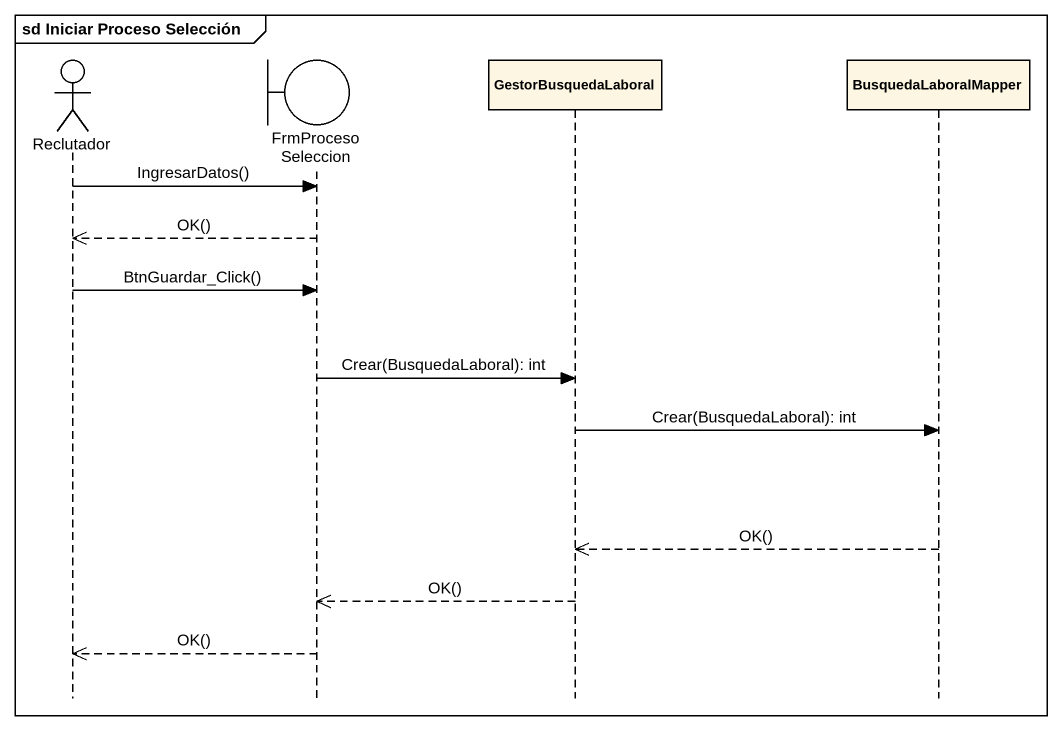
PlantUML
@startuml
mainframe sd Iniciar Proceso Selección
hide footbox
actor Reclutador
boundary FrmProcesoSeleccion
participant GestorBusquedaLaboral
participant BusquedaLaboralMapper

Reclutador -> FrmProcesoSeleccion : IngresarDatos()
FrmProcesoSeleccion -->> Reclutador : OK()
Reclutador -> FrmProcesoSeleccion : BtnGuardar_Click()
FrmProcesoSeleccion -> GestorBusquedaLaboral : Crear(BusquedaLaboral): int
GestorBusquedaLaboral -> BusquedaLaboralMapper : Crear(BusquedaLaboral): int
BusquedaLaboralMapper -->> GestorBusquedaLaboral : OK()
GestorBusquedaLaboral -->> FrmProcesoSeleccion : OK()
FrmProcesoSeleccion -->> Reclutador : OK()
@enduml
